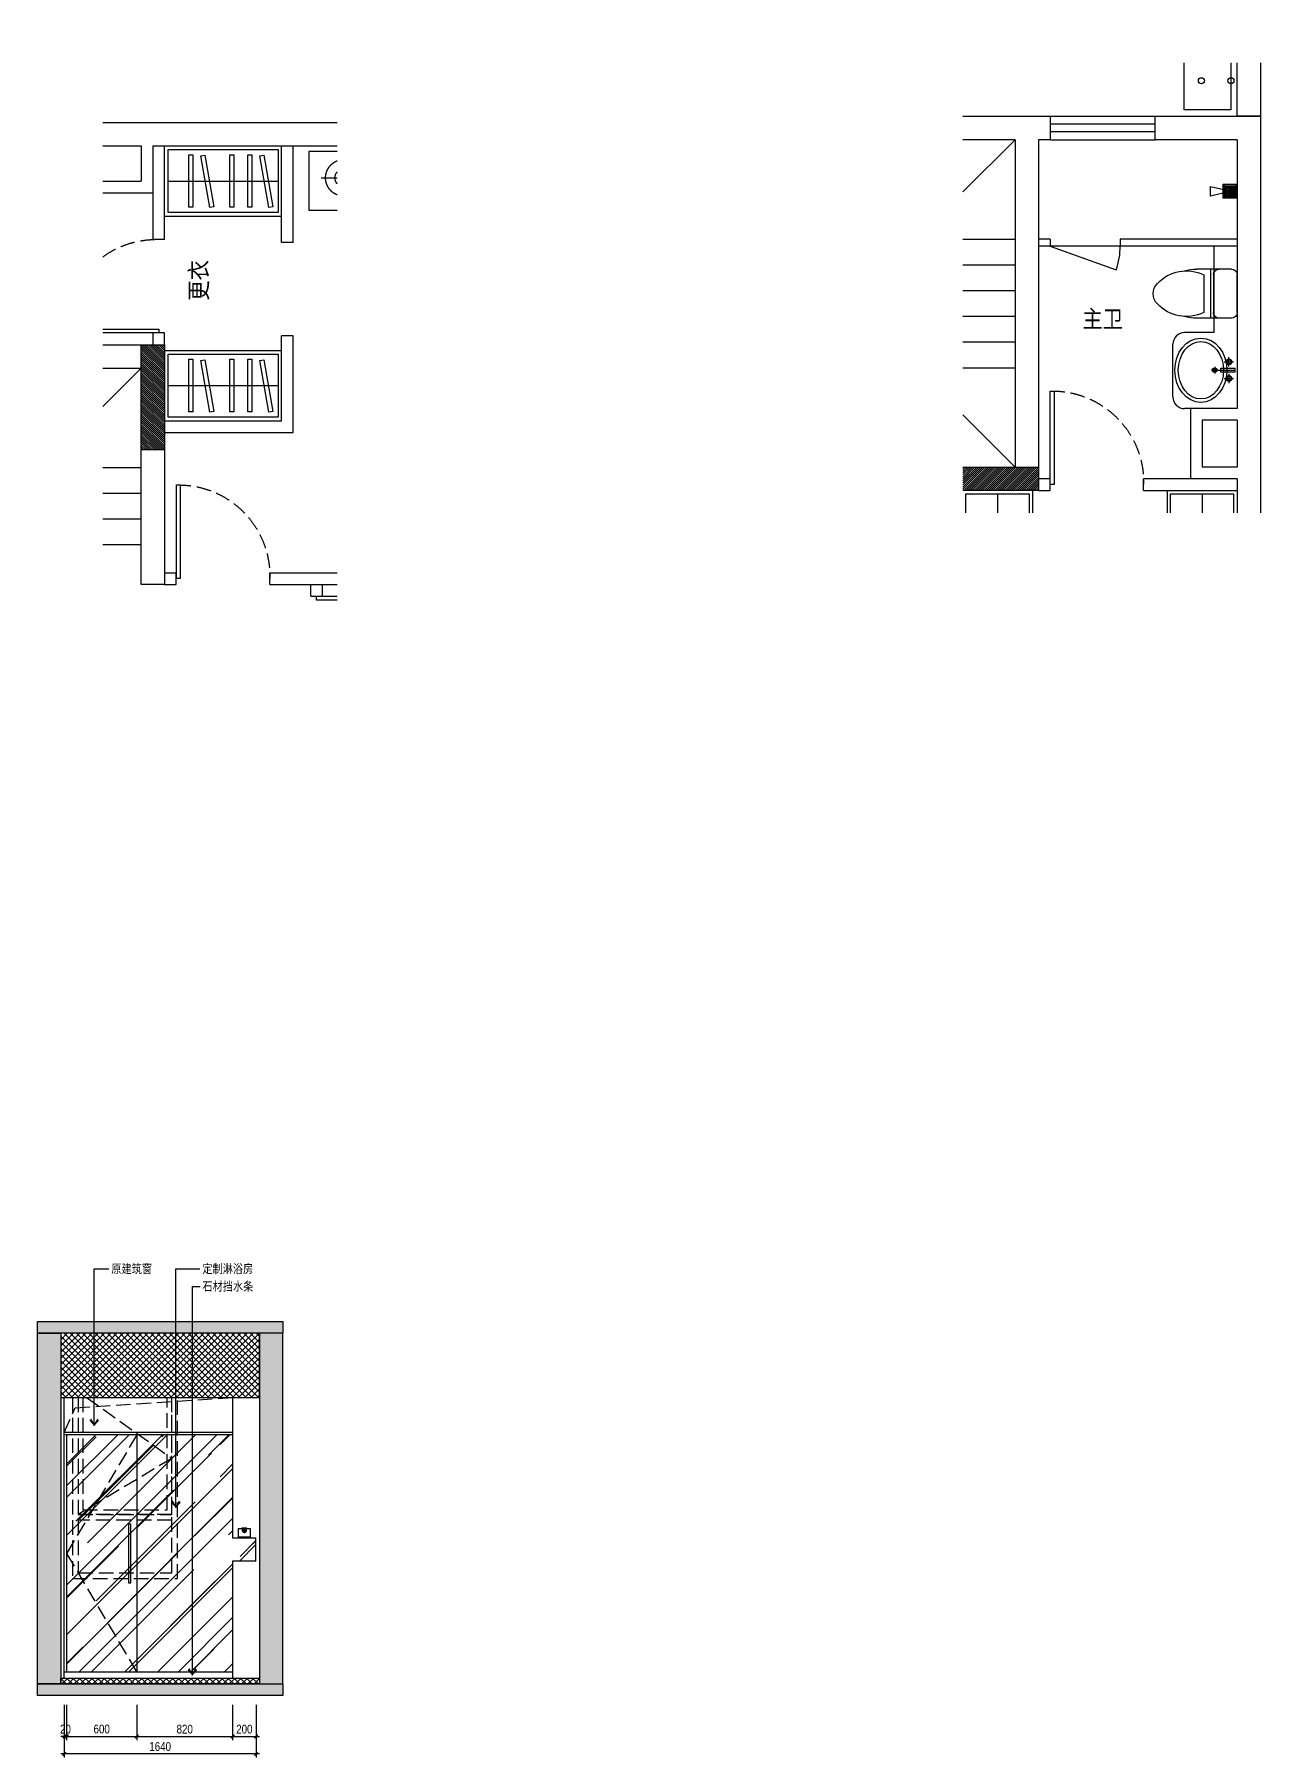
# Model space of a CAD drawing. Extents: x 468514 to 728049, y -74127 to 69080.
# Drawn here: x 539281 to 549769, y -71207 to -56469 of the extents above; entities that cross this region are included whole.
import ezdxf
from ezdxf.xclip import XClip

# ---------------------------------------------------------------- set-up
doc = ezdxf.new("R2010")
doc.units = 0
doc.header["$LTSCALE"] = 500
doc.header["$MEASUREMENT"] = 0
doc.header["$XCLIPFRAME"] = 0
doc.linetypes.add('DASH', pattern=[0.35, 0.25, -0.1])
doc.layers.get('Defpoints').update_dxf_attribs({"color": 229})
for name, color, linetype in [('Door 门', 107, 'Continuous'), ('E 立面填充', 250, 'Continuous'), ('E 立面墙体', 245, 'Continuous'), ('E 立面家具、洁具', 153, 'Continuous'), ('E 立面材料分格线', 8, 'Continuous'), ('E 立面标注尺寸', 9, 'Continuous'), ('E 立面装饰完成线', 225, 'Continuous'), ('E 立面门', 107, 'Continuous'), ('P-Furniture 家具', 153, 'Continuous'), ('P-Make furniture 固定制作', 154, 'Continuous'), ('P-N wall 新建隔墙', 241, 'Continuous'), ('P-O wall 原始墙体', 245, 'Continuous'), ('P-Stair 楼梯（原建筑设备）', 159, 'Continuous'), ('P-Text  平面文字', 9, 'Continuous'), ('P-Ware 洁具', 153, 'Continuous'), ('P-window 窗', 107, 'Continuous')]:
    doc.layers.add(name, color=color, linetype=linetype)
doc.styles.add('PDC DIM', font='PMingLiU-ExtB.ttf', dxfattribs={"width": 0.85})
doc.dimstyles.new('PDC-A2', dxfattribs={"dimscale": 0, "dimtxt": 2.5, "dimasz": 1, "dimexe": 1, "dimexo": 1, "dimgap": 0.7, "dimtad": 1, "dimdec": 0, "dimtxsty": 'PDC DIM', "dimblk": 'ARCHTICK', "dimcen": 1, "dimdle": 1, "dimclrd": 8, "dimclre": 8, "dimclrt": 9, "dimadec": 0, "dimazin": 0, "dimtfac": 1, "dimtdec": 0, "dimtix": 1, "dimtmove": 2, "dimatfit": 3, "dimldrblk": 'PDC A2 T R', "dimfxl": 10, "dimfxlon": 1, "dimarcsym": 0})

# ---------------------------------------------------------------- blocks, each defined once
blk = doc.blocks.new('$WINLIB2D$00000001')
at = {"color": 0}
for points in [[(-0.5, 0.5), (-0.5, -0.5)], [(-0.5, 0.5), (0.5, 0.5)], [(0.5, -0.5), (0.5, 0.5)], [(0.5, 0.167), (-0.5, 0.167)], [(0.5, -0.167), (-0.5, -0.167)], [(-0.5, -0.5), (0.5, -0.5)]]:
    blk.add_lwpolyline(points, dxfattribs=at)
blk = doc.blocks.new('A$C437E590E')
at = {"color": 8, "linetype": 'ByBlock'}
for p, q in [((243, 462), (164, 462)), ((202, 422), (202, 501)), ((275, 313), (275, 510)), ((306, 462), (386, 462)), ((347, 422), (347, 501)), ((247, 340), (303, 340)), ((275, 368), (275, 312))]:
    blk.add_line(p, q, dxfattribs=at)
at = {"linetype": 'ByBlock'}
for p, q in [((257, 393), (257, 514)), ((293, 514), (257, 514)), ((293, 514), (293, 393)), ((293, 393), (257, 393))]:
    blk.add_line(p, q, dxfattribs=at)
for centre, radius in [((204, 462), 25), ((204, 462), 17.9), ((346, 462), 25), ((346, 462), 17.9)]:
    blk.add_circle(centre, radius, dxfattribs=at)
at = {"color": 8, "linetype": 'ByBlock'}
for radius in [19.5, 11.9]:
    blk.add_circle((275, 340), radius, dxfattribs=at)
at = {"linetype": 'ByBlock'}
blk.add_ellipse((275, 222), major_axis=(-275, 0), ratio=0.809091, dxfattribs=at)
at = {"color": 8, "linetype": 'ByBlock'}
blk.add_ellipse((275, 222), major_axis=(-246, 0), ratio=0.786583, dxfattribs=at)
blk = doc.blocks.new('asdfsdafa3')
for p, q in [((201603, -49207), (201707, -49207)), ((201707, -49207), (201901, -49207)), ((201782, -49207), (201782, -49627)), ((201554, -49577), (201554, -49256)), ((201757, -49256), (201757, -49577)), ((201839, -49256), (201839, -49577)), ((201603, -49627), (201707, -49627)), ((201707, -49627), (201901, -49627))]:
    blk.add_line(p, q)
for centre, radius, start, end in [((201603, -49256), 49.5, 90, 180), ((201707, -49256), 49.5, 0, 90), ((201988, -49558), 337, 42.8306, 116.2777), ((201885, -49706), 500, 75.8795, 88.2029), ((202157, -49416), 116, 359.4502, 47.9126), ((201988, -49275), 337, 243.7223, 317.1694), ((202157, -49418), 116, 312.0874, 0.5498), ((201603, -49577), 49.5, 180, 270), ((201707, -49577), 49.5, 270, 0), ((201885, -49127), 500, 271.7971, 284.1205)]:
    blk.add_arc(centre, radius, start, end)
blk = doc.blocks.new('A$C17F62748')
at = {"linetype": 'ByBlock'}
for p, q in [((60, 50), (19, 227)), ((19, 227), (101, 227)), ((101, 227), (60, 50)), ((120, 0), (0, 120)), ((0, 0), (120, 120)), ((18, 102), (102, 102)), ((18, 90), (102, 90)), ((18, 78), (102, 78)), ((18, 66), (102, 66)), ((18, 54), (102, 54)), ((18, 42), (102, 42)), ((18, 30), (102, 30)), ((99, 28), (21, 28)), ((21, 28), (21, 0)), ((51, 59), (51, 28)), ((69, 59), (69, 28)), ((99, 0), (99, 28))]:
    blk.add_line(p, q, dxfattribs=at)
for points in [[(0, 120), (120, 120), (120, 0), (0, 0)], [(12, 108), (108, 108), (108, 12), (12, 12)], [(18, 102), (102, 102), (102, 18), (18, 18)]]:
    blk.add_lwpolyline(points, close=True, dxfattribs=at)
blk = doc.blocks.new('fffg')
blk.add_lwpolyline([(143, 670), (109, 670), (109, -130), (143, -130)], close=True)
at = {"color": 8, "linetype": 'DASH'}
blk.add_arc((123, -110), 780, 88.5421, 181.4579, dxfattribs=at)
blk = doc.blocks.new('A$C5E9C12C4')
at = {"color": 250, "linetype": 'ByBlock'}
for p, q in [((834, 1968), (834, 52)), ((2545, 1988), (858, 1988)), ((2569, 709), (2569, 1968)), ((1276, 446), (2024, 446)), ((500, 29), (500, 421)), ((2900, 29), (2900, 421)), ((304, 225), (696, 225)), ((3096, 225), (2704, 225))]:
    blk.add_line(p, q, dxfattribs=at)
at = {"linetype": 'ByBlock'}
blk.add_line((2600, 52), (800, 52), dxfattribs=at)
for points in [[(800, 0), (800, 2000), (2600, 2000), (2600, 0)], [(200, 0), (800, 0), (800, 500), (200, 500)], [(2600, 0), (3200, 0), (3200, 500), (2600, 500)]]:
    blk.add_lwpolyline(points, close=True, dxfattribs=at)
at = {"color": 250, "linetype": 'ByBlock'}
for points in [[(2328, 1583, 0.101392), (2346, 1564, -0.223768), (2352, 1554, -0.25558), (2349, 1550, -0.081563), (2335, 1545, -0.071805), (2318, 1544, 0.069985), (2301, 1543, 0.03546), (2245, 1529, 0.029432), (2181, 1505, 0.001554), (2150, 1491, -0.00152), (2119, 1477, -0.004735), (2086, 1464, 0.00382), (2046, 1447, 0.296001), (2027, 1419, -0.649774), (2007, 1411, -0.02319), (2002, 1414, 0.0288), (1999, 1417, 0.005727), (1992, 1421, -0.004358), (1983, 1427, -0.027528), (1966, 1439, -0.046214), (1957, 1448, -0.194121), (1953, 1461, 0.133719), (1950, 1480, 0.011505), (1932, 1514, 0.008882), (1907, 1557, 0.012426), (1871, 1612, -0.033612), (1859, 1632), (1837, 1677), (1820, 1712, 0.224341), (1806, 1723, -0.722772), (1805, 1730, -0.103513), (1809, 1730, 0.053465), (1816, 1730, 0.030109), (1838, 1734, -0.031436), (1859, 1738, -0.05324), (1874, 1738, 0.05518), (1888, 1738, 0.056271), (1912, 1744, 0.0108), (2033, 1785, 0.00456), (2114, 1815, 0.01125), (2147, 1828, 0.069394), (2164, 1838, -0.079756), (2179, 1847, -0.106399), (2193, 1849, -0.328642), (2197, 1847, -0.299547), (2196, 1841, 0.189917), (2191, 1834, 0.033518), (2191, 1826, 0.075627), (2191, 1822, 0.053489), (2195, 1816, 0.017838), (2208, 1799, 0.038394), (2226, 1781, -0.059529), (2237, 1769, -0.035943), (2249, 1749, -0.011245), (2280, 1681, -0.006203), (2293, 1650, 0.010783), (2301, 1633, 0.019485), (2306, 1622, 0.005062)], [(960, 429, -0.058596), (960, 94, -0.042773), (1621, 94, -0.052163), (1621, 429, -0.107964)], [(2440, 429, 0.058596), (2440, 94, 0.042773), (1779, 94, 0.052163), (1779, 429, 0.107964)]]:
    blk.add_lwpolyline(points, format="xyb", close=True, dxfattribs=at)
for centre, radius in [((500, 225), 157), ((500, 225), 76.4), ((2900, 225), 157), ((2900, 225), 76.4)]:
    blk.add_circle(centre, radius, dxfattribs=at)
for centre, radius, start, end in [((809, 773), 71, 291.0659, 56.8343), ((2192, 1893), 1712, 218.287, 237.6721), ((1004, 2397), 2202, 297.6031, 314.6948), ((2591, 773), 71, 123.1657, 248.9341), ((1476, 1291), 868, 222.3133, 256.6516), ((1798, 1612), 1187, 280.9894, 310.5056)]:
    blk.add_arc(centre, radius, start, end, dxfattribs=at)
at = {"color": 250, "linetype": 'ByBlock', "extrusion": (0, 0, -1)}
for centre, major_axis, start_param, end_param in [((858, 1968), (-24, 0), 0, 1.570796), ((2545, 1968), (24, 0), -1.570796, 0)]:
    blk.add_ellipse(centre, major_axis=major_axis, ratio=0.833333, start_param=start_param, end_param=end_param, dxfattribs=at)
at = {"color": 250, "linetype": 'ByBlock'}
for centre, major_axis, ratio, start_param, end_param in [((4045, -2712), (5858, 0), 0.833333, 1.974037, 1.980117), ((2506, 294), (1936, 0), 0.833333, 1.955096, 1.974037), ((665, 4086), (2973, 0), 0.833333, -1.186496, -1.171214), ((1809, 1830), (-34.4, 0), 0.833333, 1.970378, 3.121515), ((1855, 1829), (-12.2, 0), 0.833333, 3.958241, 6.263107), ((1818, 1796), (-66.9, 0), 0.833333, 3.865498, 3.958241), ((1900, 1857), (-43.4, 0), 0.833333, 0.723905, 0.839074), ((2117, 2058), (367, 0), 0.833333, 3.980666, 4.003573), ((1465, 1424), (-634, 0), 0.833333, 3.98614, 4.003573), ((1747, 1689), (209, 0), 0.833333, 0.734464, 0.844548), ((1847, 1764), (-74.3, 0), 0.833333, 3.691331, 3.876056), ((1892, 1787), (21.7, 0), 0.833333, -0.217207, 0.549738), ((1956, 1776), (-44, 0), 0.833333, -0.217207, 0.314514), ((1523, 1715), (16.1, 0), 0.833333, 3.048091, 3.928657), ((1512, 1716), (5.57, 0), 0.833333, 2.047199, 3.048091), ((1532, 1684), (-48.9, 0), 0.833333, -1.419924, -1.094394), ((1460, 1663), (72.5, 0), 0.833333, 0.382878, 0.787064), ((1533, 1677), (57.5, 0), 0.833333, 1.43494, 1.721669), ((-843, 890), (2407, 701), 0.471108, 0.022718, 0.08572), ((1549, 1774), (60.5, 0), 0.833333, 4.576533, 4.856018), ((1499, 2065), (-413, 0), 0.833333, 1.714425, 1.856206), ((1447, 2213), (-599, 0), 0.833333, 1.856206, 1.973901), ((-517, 6051), (5605, 0), 0.833333, -1.167692, -1.161476), ((2832, 2013), (965, 0), 0.833333, 3.456107, 3.479223), ((3093, 1932), (-1582, 0), 0.833333, 0.241571, 0.266382), ((3421, 2007), (1923, 0), 0.833333, 3.407974, 3.452952), ((1771, 1564), (-189, 0), 0.833333, 0.31136, 0.455068), ((1671, 1523), (-77.8, 0), 0.833333, 0.455068, 0.692904), ((1468, 1383), (-186, 0), 0.833333, 3.680998, 3.834497), ((2791, -912), (3019, 0), 0.833333, 1.860669, 1.903868), ((1960, 1410), (112, 0), 0.833333, 1.758186, 1.860669), ((1338, 1318), (-338, 0), 0.833333, 3.609654, 3.680998), ((1640, 1415), (-6.04, 0), 0.833333, -0.932369, 0.231794), ((1638, 1415), (-4.26, 0), 0.833333, 0.231794, 1.501884), ((1628, 1429), (-13.6, 0), 0.833333, 2.209223, 2.959949), ((1640, 1440), (-33.8, 0), 0.833333, 1.501884, 1.925887), ((1605, 1431), (37.8, 0), 0.833333, 0.25431, 0.468061), ((1569, 1438), (74, 0), 0.833333, -0.181643, -0.047623), ((1628, 1435), (14.7, 0), 0.833333, -0.047623, 0.25431), ((1632, 1458), (57.7, 0), 0.833333, -1.215705, -0.897354), ((1715, 1371), (76, 0), 0.833333, 1.967107, 2.244238), ((1996, 812), (-804, 0), 0.833333, -1.219485, -1.174486), ((3402, -2386), (4890, 0), 0.833333, 1.903868, 1.922108)]:
    blk.add_ellipse(centre, major_axis=major_axis, ratio=ratio, start_param=start_param, end_param=end_param, dxfattribs=at)
blk = doc.blocks.new('A$C63015256')
at = {"layer": 'P-O wall 原始墙体'}
h = blk.add_hatch(dxfattribs=at)
h.set_pattern_fill('ANSI31', color=256, scale=100, style=0)
h.set_pattern_definition([(45, (-208763.564, 105386.938), (-8.83883476, 8.83883476), [])])
h.paths.add_polyline_path([(7352.1, 6096.3), (7352.1, 5896.3), (8252.1, 5896.3), (8252.1, 6096.3), (8052.1, 6096.3)])
at = {"layer": 'P-Furniture 家具', "linetype": 'ByBlock'}
for p, q in [((8352.1, 8046.3), (8252.1, 8046.3)), ((9952.1, 7986.3), (8252.1, 7986.3)), ((8352.1, 8046.3), (8352.1, 7986.3)), ((8352.1, 7986.3), (8916.4, 7782.5)), ((8952.1, 8046.3), (8952.1, 7986.3)), ((9952.1, 8046.3), (8952.1, 8046.3)), ((9752.1, 7986.3), (9752.1, 7246.3)), ((9752.1, 7246.3), (9502.1, 7246.3)), ((9402.1, 6696.3), (9402.1, 7146.3)), ((9502.1, 6596.3), (9502.1, 6596.3)), ((9552.1, 6596.3), (9502.1, 6596.3))]:
    blk.add_line(p, q, dxfattribs=at)
at = {"layer": 'P-Furniture 家具', "color": 8}
blk.add_lwpolyline([(9498.9, 9150.7), (9498.9, 9650.7), (9898.9, 9650.7), (9898.9, 9150.7)], close=True, dxfattribs=at)
for centre in [(9645.7, 9400.7), (9898.9, 9400.7)]:
    blk.add_circle(centre, 25.7, dxfattribs=at)
at = {"layer": 'P-Furniture 家具', "linetype": 'ByBlock'}
for centre, radius, start, end in [((8352.1, 7986.3), 600, 340.14433, 0), ((9502.1, 7146.3), 100, 90, 180), ((9502.1, 6696.3), 100, 180, 270)]:
    blk.add_arc(centre, radius, start, end, dxfattribs=at)
at = {"layer": 'P-Make furniture 固定制作'}
for p, q in [((8202.1, 5896.3), (8202.1, 4896.3)), ((9352.1, 5896.3), (9352.1, 4896.3))]:
    blk.add_line(p, q, dxfattribs=at)
at = {"layer": 'P-Make furniture 固定制作', "color": 8}
for p, q in [((7902.1, 5866.3), (7902.1, 4926.3)), ((9652.1, 5866.3), (9652.1, 4926.3))]:
    blk.add_line(p, q, dxfattribs=at)
for points in [[(7632.1, 5866.3), (8172.1, 5866.3), (8172.1, 4926.3), (7632.1, 4926.3)], [(9382.1, 5866.3), (9922.1, 5866.3), (9922.1, 4926.3), (9382.1, 4926.3)], [(7677.1, 5688.8), (8127.1, 5688.8), (8127.1, 5653.8), (7677.1, 5653.8)], [(9427.1, 5688.8), (9877.1, 5688.8), (9877.1, 5653.8), (9427.1, 5653.8)], [(7674.4, 5508.9), (8117.6, 5587), (8123.7, 5552.6), (7680.5, 5474.4)], [(9424.4, 5508.9), (9867.6, 5587), (9873.7, 5552.6), (9430.5, 5474.4)], [(7677.1, 5339.4), (8127.1, 5339.4), (8127.1, 5304.4), (7677.1, 5304.4)], [(9427.1, 5339.4), (9877.1, 5339.4), (9877.1, 5304.4), (9427.1, 5304.4)], [(7677.1, 5184.7), (8127.1, 5184.7), (8127.1, 5149.7), (7677.1, 5149.7)], [(9427.1, 5184.7), (9877.1, 5184.7), (9877.1, 5149.7), (9427.1, 5149.7)], [(7674.4, 5004.8), (8117.6, 5083), (8123.7, 5048.5), (7680.5, 4970.3)], [(9424.4, 5004.8), (9867.6, 5083), (9873.7, 5048.5), (9430.5, 4970.3)]]:
    blk.add_lwpolyline(points, close=True, dxfattribs=at)
at = {"layer": 'P-N wall 新建隔墙'}
for p, q in [((6202.1, 5896.3), (6202.1, 5796.3)), ((6302.1, 5896.3), (6302.1, 5796.3)), ((7502.1, 5896.3), (7502.1, 4796.3)), ((7602.1, 5896.3), (7602.1, 4896.3)), ((8352.1, 5996.3), (8252.1, 5996.3)), ((8252.1, 5896.3), (8352.1, 5896.3)), ((8352.1, 5896.3), (8352.1, 5996.3)), ((9152.1, 5896.3), (9152.1, 5996.3)), ((9552.1, 5996.3), (9152.1, 5996.3)), ((9152.1, 5896.3), (9952.1, 5896.3)), ((6202.1, 5796.3), (6302.1, 5796.3)), ((6202.1, 4996.3), (6302.1, 4996.3)), ((6202.1, 4996.3), (6202.1, 1596.3)), ((6302.1, 4996.3), (6302.1, 1596.3)), ((7602.1, 4896.3), (8327.1, 4896.3)), ((8327.1, 4796.3), (8327.1, 4896.3)), ((9127.1, 4896.3), (9952.1, 4896.3)), ((9127.1, 4796.3), (9127.1, 4896.3)), ((7502.1, 4796.3), (8327.1, 4796.3)), ((9127.1, 4796.3), (9952.1, 4796.3)), ((6102.1, 4646.3), (6202.1, 4646.3)), ((6102.1, 4646.3), (6102.1, 4546.3)), ((6102.1, 4546.3), (6202.1, 4546.3))]:
    blk.add_line(p, q, dxfattribs=at)
at = {"layer": 'P-O wall 原始墙体'}
for p, q in [((6052.1, 9096.3), (8152.1, 9096.3)), ((8152.1, 9096.3), (8352.1, 9096.3)), ((8352.1, 9096.3), (8352.1, 8896.3)), ((9252.1, 8896.3), (9252.1, 9096.3)), ((9252.1, 9096.3), (10152.1, 9096.3)), ((10152.1, 9096.3), (10152.1, 6596.3)), ((8052.1, 8896.3), (6052.1, 8896.3)), ((8052.1, 8896.3), (8052.1, 6596.3)), ((8252.1, 8896.3), (8252.1, 6096.3)), ((8352.1, 8896.3), (8252.1, 8896.3)), ((9952.1, 8896.3), (9252.1, 8896.3)), ((9952.1, 8896.3), (9952.1, 6596.3)), ((8052.1, 6596.3), (8052.1, 6096.3)), ((9952.1, 6596.3), (9552.1, 6596.3)), ((9552.1, 6596.3), (9552.1, 5996.3)), ((9952.1, 6496.3), (9652.1, 6496.3)), ((9652.1, 6496.3), (9652.1, 6096.3)), ((9952.1, 6496.3), (9952.1, 6096.3)), ((10152.1, 6596.3), (10152.1, 5996.3)), ((6202.1, 5896.3), (6202.1, 6096.3)), ((6202.1, 6096.3), (8052.1, 6096.3)), ((7352.1, 5896.3), (7352.1, 6096.3)), ((8052.1, 6096.3), (8252.1, 6096.3)), ((8252.1, 6096.3), (8252.1, 5896.3)), ((9952.1, 6096.3), (9652.1, 6096.3)), ((8252.1, 5896.3), (6202.1, 5896.3)), ((9952.1, 5996.3), (9552.1, 5996.3)), ((9952.1, 5996.3), (9952.1, 1596.3)), ((10152.1, 5996.3), (10152.1, 3696.3))]:
    blk.add_line(p, q, dxfattribs=at)
blk.add_lwpolyline([(9952.1, 9796.3), (10152.1, 9796.3), (10152.1, 9096.3), (9952.1, 9096.3)], close=True, dxfattribs=at)
at = {"layer": 'P-Stair 楼梯（原建筑设备）'}
for p, q in [((7252.1, 8096.3), (8052.1, 8896.3)), ((7252.1, 8046.3), (8052.1, 8046.3)), ((7252.1, 7826.3), (8052.1, 7826.3)), ((7252.1, 7606.3), (8052.1, 7606.3)), ((7252.1, 7386.3), (8052.1, 7386.3)), ((7252.1, 7166.3), (8052.1, 7166.3)), ((7252.1, 6946.3), (8052.1, 6946.3)), ((6542.1, 6896.3), (6542.1, 6096.3)), ((6762.1, 6896.3), (6762.1, 6096.3)), ((6982.1, 6896.3), (6982.1, 6096.3)), ((7202.1, 6896.3), (7202.1, 6096.3)), ((7252.1, 6896.3), (8052.1, 6096.3))]:
    blk.add_line(p, q, dxfattribs=at)
blk.add_lwpolyline([(6542.1, 6521.3, 0, 0, 0), (7627.1, 6521.3, 0, 0, 0), (7627.1, 8471.3, 0, 0, 0), (6402.1, 8471.3, 80, 0, 0), (6102.1, 8471.3, 0, 0, 0)], format="xyseb", dxfattribs=at)
at = {"layer": 'Door 门', "xscale": -1}
blk.add_blockref('fffg', (8495.2, 6076.4), dxfattribs=at)
for p, rotation in [((6382.2, 5653.2), 270), ((5959, 4466.2), 180)]:
    blk.add_blockref('fffg', p, dxfattribs=dict(at, rotation=rotation))
at = {"layer": 'P-Furniture 家具', "linetype": 'ByBlock', "xscale": -1}
blk.add_blockref('asdfsdafa3', (211505.8, 56996), dxfattribs=at)
at = {"layer": 'P-Furniture 家具', "linetype": 'ByBlock', "rotation": 90.00000000000001}
blk.add_blockref('A$C5E9C12C4', (9904, 1462.6), dxfattribs=at)
at = {"layer": 'P-Ware 洁具', "linetype": 'ByBlock', "rotation": 90.00000000000001}
blk.add_blockref('A$C17F62748', (9952.1, 8395), dxfattribs=at)
at = {"layer": 'P-Ware 洁具', "color": 1, "linetype": 'ByBlock', "rotation": 269.9999999999999}
blk.add_blockref('A$C437E590E', (9419.7, 7199.6), dxfattribs=at)
at = {"layer": 'P-window 窗', "xscale": 900, "yscale": 200, "zscale": -900}
blk.add_blockref('$WINLIB2D$00000001', (8802.1, 8996.3), dxfattribs=at)
at = {"layer": 'P-Text  平面文字', "char_height": 150, "width": 893.426, "attachment_point": 1, "style": 'PDC DIM'}
for s, insert in [('主卫', (8628.1, 7438.1)), ('更衣', (8628.1, 5680))]:
    blk.add_mtext(s, dxfattribs=dict(at, insert=insert))
blk = doc.blocks.new('led')
for p, q in [((622756, 39950, 89732), (622715, 39950, 89732)), ((622720, 39951, 89732), (622720, 39932, 89732)), ((622736, 39935, 89732), (622736, 39969, 89732)), ((622751, 39951, 89732), (622751, 39932, 89732))]:
    blk.add_line(p, q)
at = {"elevation": 89732}
blk.add_lwpolyline([(622714, 39928), (622714, 39932), (622757, 39932), (622757, 39928)], close=True, dxfattribs=at)
blk.add_circle((622736, 39951, 89732), 12.7)
blk.add_arc((622736, 39951, 89732), 15.5, 356.8047, 183.1953)
blk = doc.blocks.new('_ArchTick')
at = {"color": 0, "linetype": 'ByBlock', "const_width": 0.4}
blk.add_lwpolyline([(-0.5, -0.5), (0.5, 0.5)], dxfattribs=at)
blk = doc.blocks.new('*D1977')
at = {"layer": 'Defpoints', "color": 0, "transparency": 16777216}
for p in [(539536, -70726), (539556, -70726), (539556, -71026)]:
    blk.add_point(p, dxfattribs=at)
at = {"layer": 'E 立面标注尺寸', "color": 8, "lineweight": -2, "transparency": 16777216}
for p, q in [((539536, -70757), (539536, -71057)), ((539556, -70757), (539556, -71057)), ((539536, -71026), (539506, -71026)), ((539536, -71026), (539556, -71026)), ((539556, -71026), (539586, -71026))]:
    blk.add_line(p, q, dxfattribs=at)
at = {"layer": 'E 立面标注尺寸', "color": 8, "lineweight": -2, "transparency": 16777216, "xscale": 30.00000447440561, "yscale": 30.00000447440561, "zscale": 30.00000447440561}
blk.add_blockref('_ArchTick', (539536, -71026), dxfattribs=at)
at = {"layer": 'E 立面标注尺寸', "color": 8, "lineweight": -2, "transparency": 16777216, "xscale": 30.00000447440561, "yscale": 30.00000447440561, "zscale": 30.00000447440561, "rotation": 180}
blk.add_blockref('_ArchTick', (539556, -71026), dxfattribs=at)
at = {"layer": 'E 立面标注尺寸', "color": 9, "transparency": 16777216, "insert": (539546, -70964), "char_height": 75, "attachment_point": 5, "style": 'PDC DIM'}
blk.add_mtext('20', dxfattribs=at)
blk = doc.blocks.new('PDC A2 T R')
at = {"color": 0, "linetype": 'ByBlock'}
blk.add_line((0, 0), (-2, 0), dxfattribs=at)
for points in [[(-2.15, 0.89), (-1.49, 1.35), (-0.6, 0), (0, 0)], [(-2.15, -0.89), (-1.49, -1.35), (-0.6, 0), (0, 0)]]:
    blk.add_solid(points, dxfattribs=at)
blk = doc.blocks.new('*D1978')
at = {"layer": 'Defpoints', "color": 0, "transparency": 16777216}
for p in [(539556, -70726), (540156, -70726), (540156, -71026)]:
    blk.add_point(p, dxfattribs=at)
at = {"layer": 'E 立面标注尺寸', "color": 8, "lineweight": -2, "transparency": 16777216}
for p, q in [((539556, -70757), (539556, -71057)), ((540156, -70757), (540156, -71057)), ((539526, -71026), (540186, -71026))]:
    blk.add_line(p, q, dxfattribs=at)
at = {"layer": 'E 立面标注尺寸', "color": 8, "lineweight": -2, "transparency": 16777216, "xscale": 30.00000447440561, "yscale": 30.00000447440561, "zscale": 30.00000447440561, "rotation": 180}
blk.add_blockref('_ArchTick', (539556, -71026), dxfattribs=at)
at = {"layer": 'E 立面标注尺寸', "color": 8, "lineweight": -2, "transparency": 16777216, "xscale": 30.00000447440561, "yscale": 30.00000447440561, "zscale": 30.00000447440561}
blk.add_blockref('_ArchTick', (540156, -71026), dxfattribs=at)
at = {"layer": 'E 立面标注尺寸', "color": 9, "transparency": 16777216, "insert": (539856, -70963), "char_height": 75, "attachment_point": 5, "style": 'PDC DIM'}
blk.add_mtext('600', dxfattribs=at)
blk = doc.blocks.new('*D1979')
at = {"layer": 'Defpoints', "color": 0, "transparency": 16777216}
for p in [(540156, -70726), (540976, -70726), (540976, -71026)]:
    blk.add_point(p, dxfattribs=at)
at = {"layer": 'E 立面标注尺寸', "color": 8, "lineweight": -2, "transparency": 16777216}
for p, q in [((540156, -70757), (540156, -71057)), ((540976, -70757), (540976, -71057)), ((540126, -71026), (541006, -71026))]:
    blk.add_line(p, q, dxfattribs=at)
at = {"layer": 'E 立面标注尺寸', "color": 8, "lineweight": -2, "transparency": 16777216, "xscale": 30.00000447440561, "yscale": 30.00000447440561, "zscale": 30.00000447440561, "rotation": 180}
blk.add_blockref('_ArchTick', (540156, -71026), dxfattribs=at)
at = {"layer": 'E 立面标注尺寸', "color": 8, "lineweight": -2, "transparency": 16777216, "xscale": 30.00000447440561, "yscale": 30.00000447440561, "zscale": 30.00000447440561}
blk.add_blockref('_ArchTick', (540976, -71026), dxfattribs=at)
at = {"layer": 'E 立面标注尺寸', "color": 9, "transparency": 16777216, "insert": (540566, -70964), "char_height": 75, "attachment_point": 5, "style": 'PDC DIM'}
blk.add_mtext('820', dxfattribs=at)
blk = doc.blocks.new('*D1980')
at = {"layer": 'Defpoints', "color": 0, "transparency": 16777216}
for p in [(540976, -70726), (541176, -70726), (541176, -71026)]:
    blk.add_point(p, dxfattribs=at)
at = {"layer": 'E 立面标注尺寸', "color": 8, "lineweight": -2, "transparency": 16777216}
for p, q in [((540976, -70757), (540976, -71057)), ((541176, -70757), (541176, -71057)), ((540946, -71026), (541206, -71026))]:
    blk.add_line(p, q, dxfattribs=at)
at = {"layer": 'E 立面标注尺寸', "color": 8, "lineweight": -2, "transparency": 16777216, "xscale": 30.00000447440561, "yscale": 30.00000447440561, "zscale": 30.00000447440561, "rotation": 180}
blk.add_blockref('_ArchTick', (540976, -71026), dxfattribs=at)
at = {"layer": 'E 立面标注尺寸', "color": 8, "lineweight": -2, "transparency": 16777216, "xscale": 30.00000447440561, "yscale": 30.00000447440561, "zscale": 30.00000447440561}
blk.add_blockref('_ArchTick', (541176, -71026), dxfattribs=at)
at = {"layer": 'E 立面标注尺寸', "color": 9, "transparency": 16777216, "insert": (541076, -70964), "char_height": 75, "attachment_point": 5, "style": 'PDC DIM'}
blk.add_mtext('200', dxfattribs=at)
blk = doc.blocks.new('*D1981')
at = {"layer": 'Defpoints', "color": 0, "transparency": 16777216}
for p in [(539536, -70726), (541176, -70726), (539536, -71176)]:
    blk.add_point(p, dxfattribs=at)
at = {"layer": 'E 立面标注尺寸', "color": 8, "lineweight": -2, "transparency": 16777216}
for p, q in [((539536, -70876), (539536, -71207)), ((541176, -70876), (541176, -71207)), ((541206, -71176), (539506, -71176))]:
    blk.add_line(p, q, dxfattribs=at)
at = {"layer": 'E 立面标注尺寸', "color": 8, "lineweight": -2, "transparency": 16777216, "xscale": 30.00000447440561, "yscale": 30.00000447440561, "zscale": 30.00000447440561, "rotation": 180}
blk.add_blockref('_ArchTick', (539536, -71176), dxfattribs=at)
at = {"layer": 'E 立面标注尺寸', "color": 8, "lineweight": -2, "transparency": 16777216, "xscale": 30.00000447440561, "yscale": 30.00000447440561, "zscale": 30.00000447440561}
blk.add_blockref('_ArchTick', (541176, -71176), dxfattribs=at)
at = {"layer": 'E 立面标注尺寸', "color": 9, "transparency": 16777216, "insert": (540356, -71113), "char_height": 75, "attachment_point": 5, "style": 'PDC DIM'}
blk.add_mtext('1640', dxfattribs=at)

msp = doc.modelspace()

# ---------------------------------------------------------------- hatches: boundary and pattern name
at = {"layer": 'E 立面填充'}
h = msp.add_hatch(dxfattribs=at)
h.set_pattern_fill('ANSI37', color=256, scale=300)
h.set_pattern_definition([(45, (-8362.85, 0), (-26.5165043, 26.5165043), []), (135, (-8362.85, 0), (-26.5165043, -26.5165043), [])])
h.paths.add_polyline_path([(539505.7, -68126.5), (541205.7, -68126.5), (541205.7, -67576.5), (539505.7, -67576.5)])
h = msp.add_hatch(dxfattribs=at)
h.set_pattern_fill('AR-RROOF', color=256, scale=300, angle=45)
h.set_pattern_definition([(45, (-84202.87, -32487.5), (254.55844, 678.82251), [4500, -600, 1500, -300]), (45, (-84026.8, -32099.3), (-494.26764, 70.00357), [900, -99, 1800, -225]), (45, (-84277.12, -32201.12), (960.958116, 1245.21504), [2400, -420, 1200, -300])])
h.paths.add_polyline_path([(540975.7, -69526.5), (541175.7, -69526.5), (541175.7, -69326.5), (541125.7, -69326.5), (541125.7, -69246.5), (541025.7, -69246.5), (541025.7, -69326.5), (540975.7, -69326.5), (540975.7, -68446.5), (539555.7, -68446.5), (539555.7, -70476.5), (540975.7, -70476.5)])
at = {"layer": 'E 立面墙体'}
h = msp.add_hatch(color=250, dxfattribs=at)
h.dxf.hatch_style = 1
h.paths.add_polyline_path([(539305.7, -67476.5), (541405.7, -67476.5), (541405.7, -67576.5), (539305.7, -67576.5)])
h = msp.add_hatch(dxfattribs=at)
h.set_pattern_fill('钢筋混凝土', color=250, scale=10, pattern_type=2)
h.set_pattern_definition([(45, (45311.764, -72201.5), (-35.355339, 35.355339), []), (50, (45311.764, -72201.5), (71.726018, -6.2752135), [7.5, -82.5]), (355, (45311.764, -72201.5), (-13.875133, 75.219213), [6, -66]), (100.4514, (45317.74, -72202.02), (57.850938, 68.943954), [6.374019, -70.114211]), (46.1842, (45311.76, -72181.5), (106.724105, -16.551901), [11.25, -123.75]), (96.6356, (45320.66, -72182.88), (93.46627, 97.411787), [9.56103, -105.1713]), (351.1842, (45311.76, -72181.5), (93.466195, 97.41186), [9, -99]), (21, (45321.764, -72186.5), (59.690705, -40.261889), [7.5, -82.5]), (326, (45321.764, -72186.5), (24.331533, 72.515005), [6, -66]), (71.4514, (45326.74, -72189.855), (84.022263, 32.25305), [6.374019, -70.114211]), (37.5, (45311.764, -72201.5), (1.2159855, 33.2893854), [0.5, -65.2, 0.5, -67, 0.5, -66.25]), (7.5, (45311.764, -72201.5), (26.3069537, 39.4411712), [0.5, -38.2, 0.5, -63.7, 0.5, -25.25]), (327.5, (45289.464, -72201.5), (53.3822436, -2.2554872), [0.5, -25, 0.5, -78, 0.5, -103.5]), (317.5, (45279.464, -72201.5), (58.318617, 10.0104982), [0.5, -32.5, 0.5, -51.8, 0.5, -73.5])])
h.paths.add_polyline_path([(539505.7, -70576.5), (539305.7, -70576.5), (539305.7, -67576.5), (539505.7, -67576.5)])
h = msp.add_hatch(dxfattribs=at)
h.set_pattern_fill('钢筋混凝土', color=250, scale=10, pattern_type=2)
h.set_pattern_definition([(45, (39511.764, -72201.5), (-35.355339, 35.355339), []), (50, (39511.764, -72201.5), (71.726018, -6.2752135), [7.5, -82.5]), (355, (39511.764, -72201.5), (-13.875133, 75.219213), [6, -66]), (100.4514, (39517.74, -72202.02), (57.850938, 68.943954), [6.374019, -70.114211]), (46.1842, (39511.76, -72181.5), (106.724105, -16.551901), [11.25, -123.75]), (96.6356, (39520.66, -72182.88), (93.46627, 97.411787), [9.561029, -105.1713]), (351.1842, (39511.76, -72181.5), (93.466195, 97.41186), [9, -99]), (21, (39521.764, -72186.5), (59.690705, -40.261889), [7.5, -82.5]), (326, (39521.764, -72186.5), (24.331533, 72.515005), [6, -66]), (71.4514, (39526.74, -72189.855), (84.022263, 32.25305), [6.374019, -70.114211]), (37.5, (39511.764, -72201.5), (1.2159855, 33.2893854), [0.5, -65.2, 0.5, -67, 0.5, -66.25]), (7.5, (39511.764, -72201.5), (26.3069537, 39.4411712), [0.5, -38.2, 0.5, -63.7, 0.5, -25.25]), (327.5, (39489.464, -72201.5), (53.3822436, -2.2554872), [0.5, -25, 0.5, -78, 0.5, -103.5]), (317.5, (39479.464, -72201.5), (58.318617, 10.0104982), [0.5, -32.5, 0.5, -51.8, 0.5, -73.5])])
h.paths.add_polyline_path([(541205.7, -70576.5), (541405.7, -70576.5), (541405.7, -67576.5), (541205.7, -67576.5)])
h = msp.add_hatch(color=250, dxfattribs=at)
h.dxf.hatch_style = 1
h.paths.add_polyline_path([(541405.7, -70676.5), (539305.7, -70676.5), (539305.7, -70576.5), (541405.7, -70576.5)])
h = msp.add_hatch(dxfattribs=at)
h.set_pattern_fill('ANSI37', color=250, scale=300)
h.set_pattern_definition([(45, (46061.764, -72201.5), (-26.5165043, 26.5165043), []), (135, (46061.764, -72201.5), (-26.5165043, -26.5165043), [])])
h.paths.add_polyline_path([(539505.7, -70526.5), (541205.7, -70526.5), (541205.7, -70576.5), (539505.7, -70576.5)])

# ---------------------------------------------------------------- linework, layer by layer
for points in [[(539305.7, -67476.5), (541405.7, -67476.5), (541405.7, -67576.5), (539305.7, -67576.5)], [(539505.7, -70576.5), (539305.7, -70576.5), (539305.7, -67576.5), (539505.7, -67576.5)], [(541205.7, -70576.5), (541405.7, -70576.5), (541405.7, -67576.5), (541205.7, -67576.5)], [(541405.7, -70676.5), (539305.7, -70676.5), (539305.7, -70576.5), (541405.7, -70576.5)]]:
    msp.add_lwpolyline(points, close=True, dxfattribs=at)
at = {"layer": 'E 立面家具、洁具'}
for p, q in [((540975.7, -68426.5), (539535.7, -68426.5)), ((540975.7, -68446.5), (539535.7, -68446.5)), ((539555.7, -68446.5), (539555.7, -70476.5)), ((540155.7, -68446.5), (540155.7, -70476.5)), ((540975.7, -70476.5), (539535.7, -70476.5))]:
    msp.add_line(p, q, dxfattribs=at)
msp.add_lwpolyline([(540105.7, -69211.5), (540085.7, -69211.5), (540085.7, -69711.5), (540105.7, -69711.5)], close=True, dxfattribs=at)
at = {"layer": 'E 立面材料分格线', "linetype": 'DASH'}
msp.add_lwpolyline([(540155.7, -68446.5), (539555.7, -69461.5), (540155.7, -70476.5)], dxfattribs=at)
at = {"layer": 'E 立面装饰完成线'}
for points in [[(539505.7, -68126.5), (541205.7, -68126.5), (541205.7, -67576.5), (539505.7, -67576.5)], [(541026.7, -69326.5), (541124.7, -69326.5), (541124.7, -69321.5), (541026.7, -69321.5)], [(539505.7, -70526.5), (541205.7, -70526.5), (541205.7, -70576.5), (539505.7, -70576.5)]]:
    msp.add_lwpolyline(points, close=True, dxfattribs=at)
for points in [[(539535.7, -70526.5), (539535.7, -68126.5)], [(540975.7, -68126.5), (540975.7, -69326.5), (541025.7, -69326.5), (541025.7, -69246.5), (541125.7, -69246.5), (541125.7, -69326.5), (541175.7, -69326.5)], [(541175.7, -69526.5), (541175.7, -69326.5)], [(541175.7, -69526.5), (540975.7, -69526.5), (540975.7, -70526.5)]]:
    msp.add_lwpolyline(points, dxfattribs=at)
at = {"layer": 'E 立面门', "color": 8, "linetype": 'DASH'}
for p, q in [((540455.7, -69126.5), (539655.7, -69126.5)), ((540455.7, -69176.5), (539655.7, -69176.5))]:
    msp.add_line(p, q, dxfattribs=at)
for points in [[(539535.7, -68426.5), (539629.7, -68215), (540975.7, -68126.5)], [(539605.7, -68126.5), (539605.7, -69676.5), (540505.7, -69676.5), (540505.7, -68126.5)], [(539655.7, -68126.5), (539655.7, -69626.5), (540455.7, -69626.5), (540455.7, -68126.5)], [(539655.7, -68126.5), (539655.7, -69126.5), (540455.7, -69126.5), (540455.7, -68126.5)], [(539725.8, -68126.5), (540455.7, -68647.5), (539655.7, -69126.5)], [(539695.7, -68126.5), (539695.7, -69086.5), (540415.7, -69086.5), (540415.7, -68126.5)]]:
    msp.add_lwpolyline(points, dxfattribs=at)

# ---------------------------------------------------------------- block references
at = {"layer": 'E 立面家具、洁具', "xscale": -1, "rotation": 180}
msp.add_blockref('led', (-81659.9, -29318, -89732.5), dxfattribs=at)
at = {"layer": 'E 立面标注尺寸'}
ref = msp.add_blockref('A$C63015256', (539616.5, -66265.6), dxfattribs=at)
XClip(ref).set_block_clipping_path([(7606.5096612782, 5704.060371482), (10491.0096612782, 9554.060371482)])
ref = msp.add_blockref('A$C63015256', (546290.6, -67374.7), dxfattribs=dict(at, rotation=89.99999999999999))
XClip(ref).set_block_clipping_path([(5950.5096612782, 4419.8627549565), (10491.0096612782, 6423.560371482)])

# ---------------------------------------------------------------- texts
at = {"layer": 'E 立面标注尺寸', "color": 9, "char_height": 75, "attachment_point": 1, "style": 'PDC DIM'}
for s, insert in [('原建筑窗', (539938.6, -66989)), ('{\\fSimSun|b0|i0|c134|p2;定制淋浴房}', (540717.2, -66989)), ('{\\fPMingLiU|b0|i0|c136|p18;石材挡水条}', (540718.1, -67139))]:
    msp.add_mtext(s, dxfattribs=dict(at, insert=insert))

# ---------------------------------------------------------------- dimensions: what is measured, and where the dimension line sits
at = {"layer": 'E 立面标注尺寸'}
for base, p1, p2, picture, middle in [((539555.7, -71026.5), (539535.7, -70726.5), (539555.7, -70726.5), '*D1977', (539545.7, -70963.7)), ((539535.7, -71176.5), (541175.7, -70726.5), (539535.7, -70726.5), '*D1981', (540355.7, -71113.3)), ((540155.7, -71026.5), (539555.7, -70726.5), (540155.7, -70726.5), '*D1978', (539855.7, -70963.3)), ((540975.7, -71026.5), (540155.7, -70726.5), (540975.7, -70726.5), '*D1979', (540565.7, -70963.7)), ((541175.7, -71026.5), (540975.7, -70726.5), (541175.7, -70726.5), '*D1980', (541075.7, -70963.7))]:
    dim = msp.add_linear_dim(base=base, p1=p1, p2=p2, dimstyle='PDC-A2', override={"dimscale": 30.000004}, dxfattribs=at)
    dim.commit()
    dim.dimension.update_dxf_attribs({"geometry": picture, "text_midpoint": middle})

# ---------------------------------------------------------------- leaders
at = {"layer": 'E 立面标注尺寸', "annotation_type": 0, "has_hookline": 1, "hookline_direction": 0}
for points, text_width in [([(539792.2, -68370.5), (539792.2, -67026.5), (539917.6, -67026.5)], 354.4), ([(540490.9, -69071.9), (540490.9, -67026.5), (540696.2, -67026.5)], 443.8), ([(540631.7, -70505), (540631.7, -67176.5), (540697.1, -67176.5)], 448)]:
    msp.add_leader(points, dimstyle='PDC-A2', override={"dimscale": 30.000004, "dimtad": 0}, dxfattribs=dict(at, text_width=text_width))

doc.saveas('drawing.dxf')
